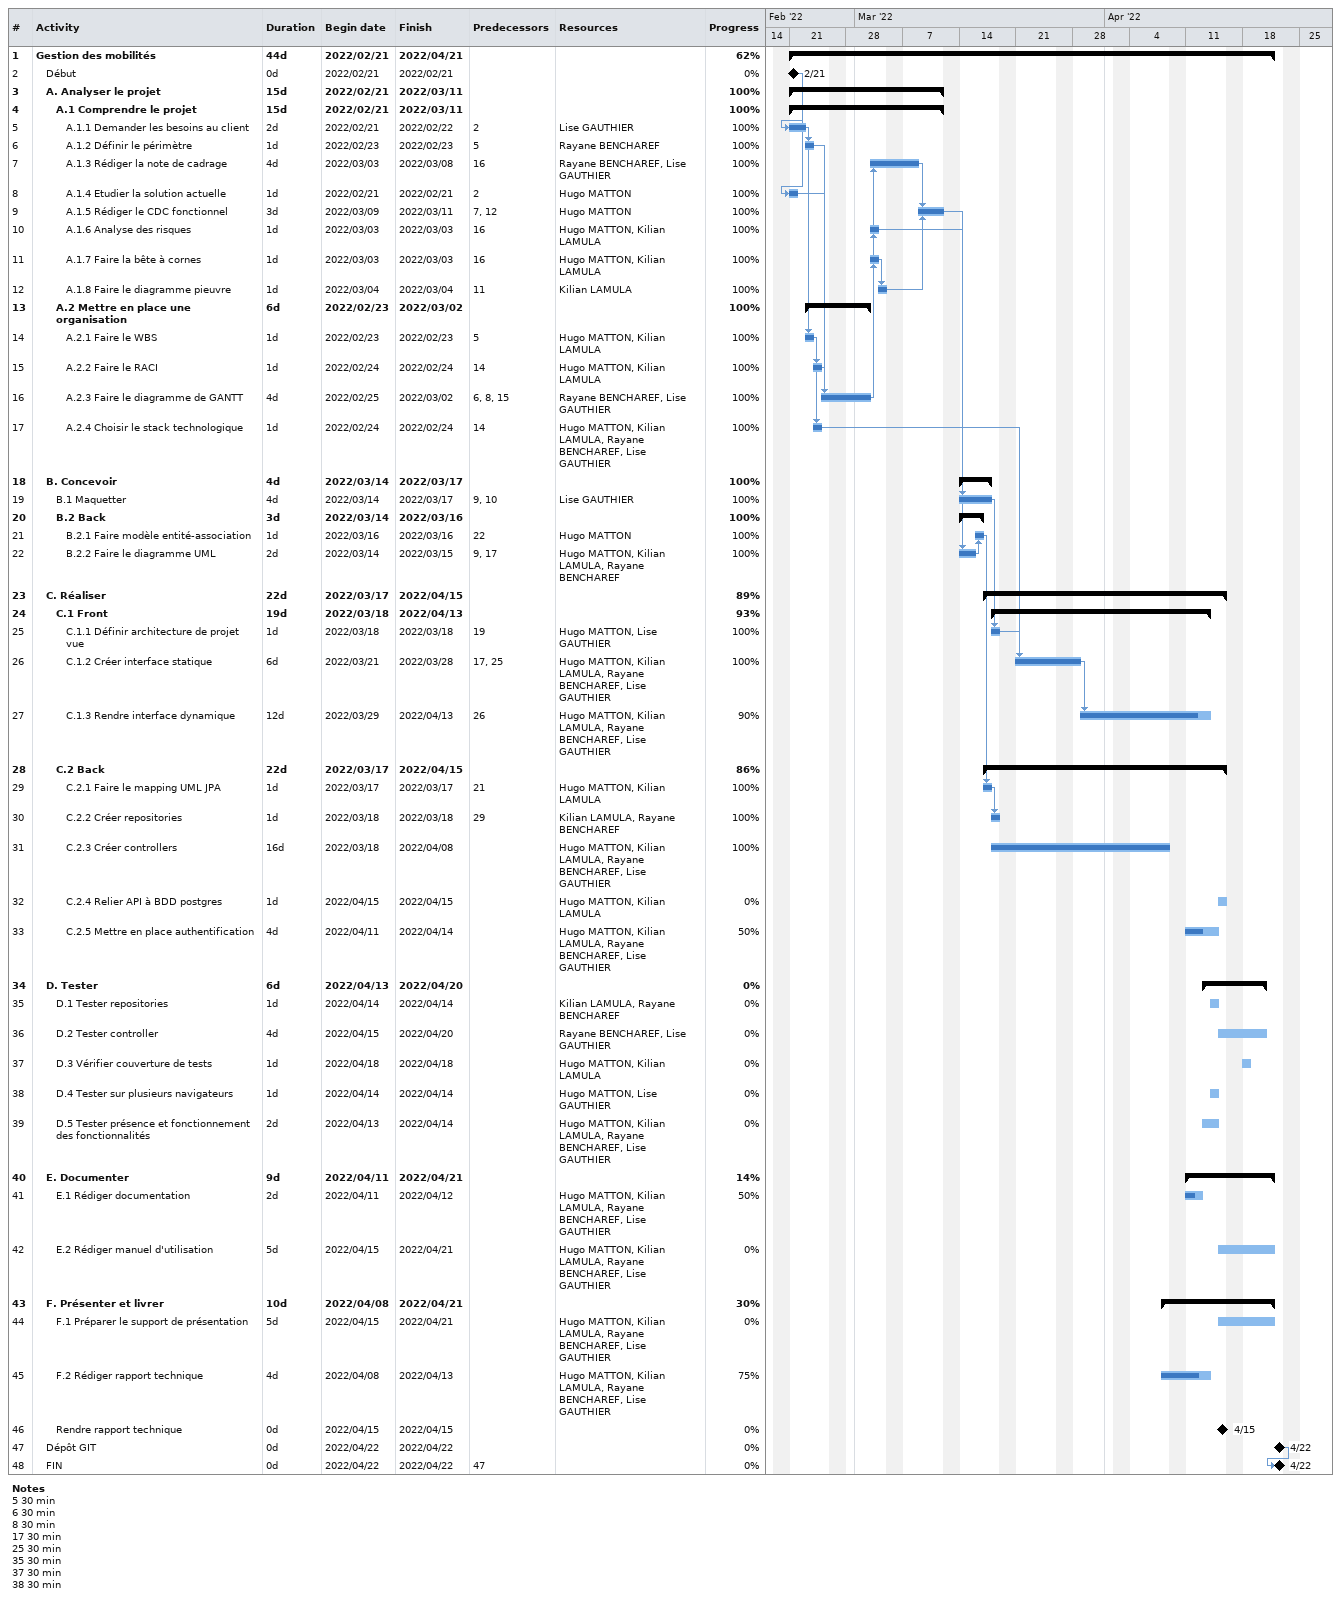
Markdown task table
| ID | Level | Task | Duration | Start | Finish | Predecessors | Resources | % complete |
|---|---|---|---|---|---|---|---|---|
| 1 | 1 | **Gestion des mobilités** | 44d | 2022-02-21 | 2022-04-21 |  |  | 62 |
| 2 | 2 | Début | 0d | 2022-02-21 | 2022-02-21 |  |  | 0 |
| 3 | 2 | **A. Analyser le projet** | 15d | 2022-02-21 | 2022-03-11 |  |  | 100 |
| 4 | 3 | **A.1 Comprendre le projet** | 15d | 2022-02-21 | 2022-03-11 |  |  | 100 |
| 5 | 4 | A.1.1 Demander les besoins au client | 2d | 2022-02-21 | 2022-02-22 | 2 | Lise GAUTHIER | 100 |
| 6 | 4 | A.1.2 Définir le périmètre | 1d | 2022-02-23 | 2022-02-23 | 5 | Rayane BENCHAREF | 100 |
| 7 | 4 | A.1.3 Rédiger la note de cadrage | 4d | 2022-03-03 | 2022-03-08 | 16 | Rayane BENCHAREF, Lise GAUTHIER | 100 |
| 8 | 4 | A.1.4 Etudier la solution actuelle | 1d | 2022-02-21 | 2022-02-21 | 2 | Hugo MATTON | 100 |
| 9 | 4 | A.1.5 Rédiger le CDC fonctionnel | 3d | 2022-03-09 | 2022-03-11 | 7, 12 | Hugo MATTON | 100 |
| 10 | 4 | A.1.6 Analyse des risques | 1d | 2022-03-03 | 2022-03-03 | 16 | Hugo MATTON, Kilian LAMULA | 100 |
| 11 | 4 | A.1.7 Faire la bête à cornes | 1d | 2022-03-03 | 2022-03-03 | 16 | Hugo MATTON, Kilian LAMULA | 100 |
| 12 | 4 | A.1.8 Faire le diagramme pieuvre | 1d | 2022-03-04 | 2022-03-04 | 11 | Kilian LAMULA | 100 |
| 13 | 3 | **A.2 Mettre en place une organisation** | 6d | 2022-02-23 | 2022-03-02 |  |  | 100 |
| 14 | 4 | A.2.1 Faire le WBS | 1d | 2022-02-23 | 2022-02-23 | 5 | Hugo MATTON, Kilian LAMULA | 100 |
| 15 | 4 | A.2.2 Faire le RACI | 1d | 2022-02-24 | 2022-02-24 | 14 | Hugo MATTON, Kilian LAMULA | 100 |
| 16 | 4 | A.2.3 Faire le diagramme de GANTT | 4d | 2022-02-25 | 2022-03-02 | 6, 8, 15 | Rayane BENCHAREF, Lise GAUTHIER | 100 |
| 17 | 4 | A.2.4 Choisir le stack technologique | 1d | 2022-02-24 | 2022-02-24 | 14 | Hugo MATTON, Kilian LAMULA, Rayane BENCHAREF, Lise GAUTHIER | 100 |
| 18 | 2 | **B. Concevoir** | 4d | 2022-03-14 | 2022-03-17 |  |  | 100 |
| 19 | 3 | B.1 Maquetter | 4d | 2022-03-14 | 2022-03-17 | 9, 10 | Lise GAUTHIER | 100 |
| 20 | 3 | **B.2 Back** | 3d | 2022-03-14 | 2022-03-16 |  |  | 100 |
| 21 | 4 | B.2.1 Faire modèle entité-association | 1d | 2022-03-16 | 2022-03-16 | 22 | Hugo MATTON | 100 |
| 22 | 4 | B.2.2 Faire le diagramme UML | 2d | 2022-03-14 | 2022-03-15 | 9, 17 | Hugo MATTON, Kilian LAMULA, Rayane BENCHAREF | 100 |
| 23 | 2 | **C. Réaliser** | 22d | 2022-03-17 | 2022-04-15 |  |  | 89 |
| 24 | 3 | **C.1 Front** | 19d | 2022-03-18 | 2022-04-13 |  |  | 93 |
| 25 | 4 | C.1.1 Définir architecture de projet vue | 1d | 2022-03-18 | 2022-03-18 | 19 | Hugo MATTON, Lise GAUTHIER | 100 |
| 26 | 4 | C.1.2 Créer interface statique | 6d | 2022-03-21 | 2022-03-28 | 17, 25 | Hugo MATTON, Kilian LAMULA, Rayane BENCHAREF, Lise GAUTHIER | 100 |
| 27 | 4 | C.1.3 Rendre interface dynamique | 12d | 2022-03-29 | 2022-04-13 | 26 | Hugo MATTON, Kilian LAMULA, Rayane BENCHAREF, Lise GAUTHIER | 90 |
| 28 | 3 | **C.2 Back** | 22d | 2022-03-17 | 2022-04-15 |  |  | 86 |
| 29 | 4 | C.2.1 Faire le mapping UML JPA | 1d | 2022-03-17 | 2022-03-17 | 21 | Hugo MATTON, Kilian LAMULA | 100 |
| 30 | 4 | C.2.2 Créer repositories | 1d | 2022-03-18 | 2022-03-18 | 29 | Kilian LAMULA, Rayane BENCHAREF | 100 |
| 31 | 4 | C.2.3 Créer controllers | 16d | 2022-03-18 | 2022-04-08 |  | Hugo MATTON, Kilian LAMULA, Rayane BENCHAREF, Lise GAUTHIER | 100 |
| 32 | 4 | C.2.4 Relier API à BDD postgres | 1d | 2022-04-15 | 2022-04-15 |  | Hugo MATTON, Kilian LAMULA | 0 |
| 33 | 4 | C.2.5 Mettre en place authentification | 4d | 2022-04-11 | 2022-04-14 |  | Hugo MATTON, Kilian LAMULA, Rayane BENCHAREF, Lise GAUTHIER | 50 |
| 34 | 2 | **D. Tester** | 6d | 2022-04-13 | 2022-04-20 |  |  | 0 |
| 35 | 3 | D.1 Tester repositories | 1d | 2022-04-14 | 2022-04-14 |  | Kilian LAMULA, Rayane BENCHAREF | 0 |
| 36 | 3 | D.2 Tester controller | 4d | 2022-04-15 | 2022-04-20 |  | Rayane BENCHAREF, Lise GAUTHIER | 0 |
| 37 | 3 | D.3 Vérifier couverture de tests | 1d | 2022-04-18 | 2022-04-18 |  | Hugo MATTON, Kilian LAMULA | 0 |
| 38 | 3 | D.4 Tester sur plusieurs navigateurs | 1d | 2022-04-14 | 2022-04-14 |  | Hugo MATTON, Lise GAUTHIER | 0 |
| 39 | 3 | D.5 Tester présence et fonctionnement des fonctionnalités | 2d | 2022-04-13 | 2022-04-14 |  | Hugo MATTON, Kilian LAMULA, Rayane BENCHAREF, Lise GAUTHIER | 0 |
| 40 | 2 | **E. Documenter** | 9d | 2022-04-11 | 2022-04-21 |  |  | 14 |
| 41 | 3 | E.1 Rédiger documentation | 2d | 2022-04-11 | 2022-04-12 |  | Hugo MATTON, Kilian LAMULA, Rayane BENCHAREF, Lise GAUTHIER | 50 |
| 42 | 3 | E.2 Rédiger manuel d'utilisation | 5d | 2022-04-15 | 2022-04-21 |  | Hugo MATTON, Kilian LAMULA, Rayane BENCHAREF, Lise GAUTHIER | 0 |
| 43 | 2 | **F. Présenter et livrer** | 10d | 2022-04-08 | 2022-04-21 |  |  | 30 |
| 44 | 3 | F.1 Préparer le support de présentation | 5d | 2022-04-15 | 2022-04-21 |  | Hugo MATTON, Kilian LAMULA, Rayane BENCHAREF, Lise GAUTHIER | 0 |
| 45 | 3 | F.2 Rédiger rapport technique | 4d | 2022-04-08 | 2022-04-13 |  | Hugo MATTON, Kilian LAMULA, Rayane BENCHAREF, Lise GAUTHIER | 75 |
| 46 | 3 | Rendre rapport technique | 0d | 2022-04-15 | 2022-04-15 |  |  | 0 |
| 47 | 2 | Dépôt GIT | 0d | 2022-04-22 | 2022-04-22 |  |  | 0 |
| 48 | 2 | FIN | 0d | 2022-04-22 | 2022-04-22 | 47 |  | 0 |

Notes
- 5: 30 min
- 6: 30 min
- 8: 30 min
- 17: 30 min
- 25: 30 min
- 35: 30 min
- 37: 30 min
- 38: 30 min
